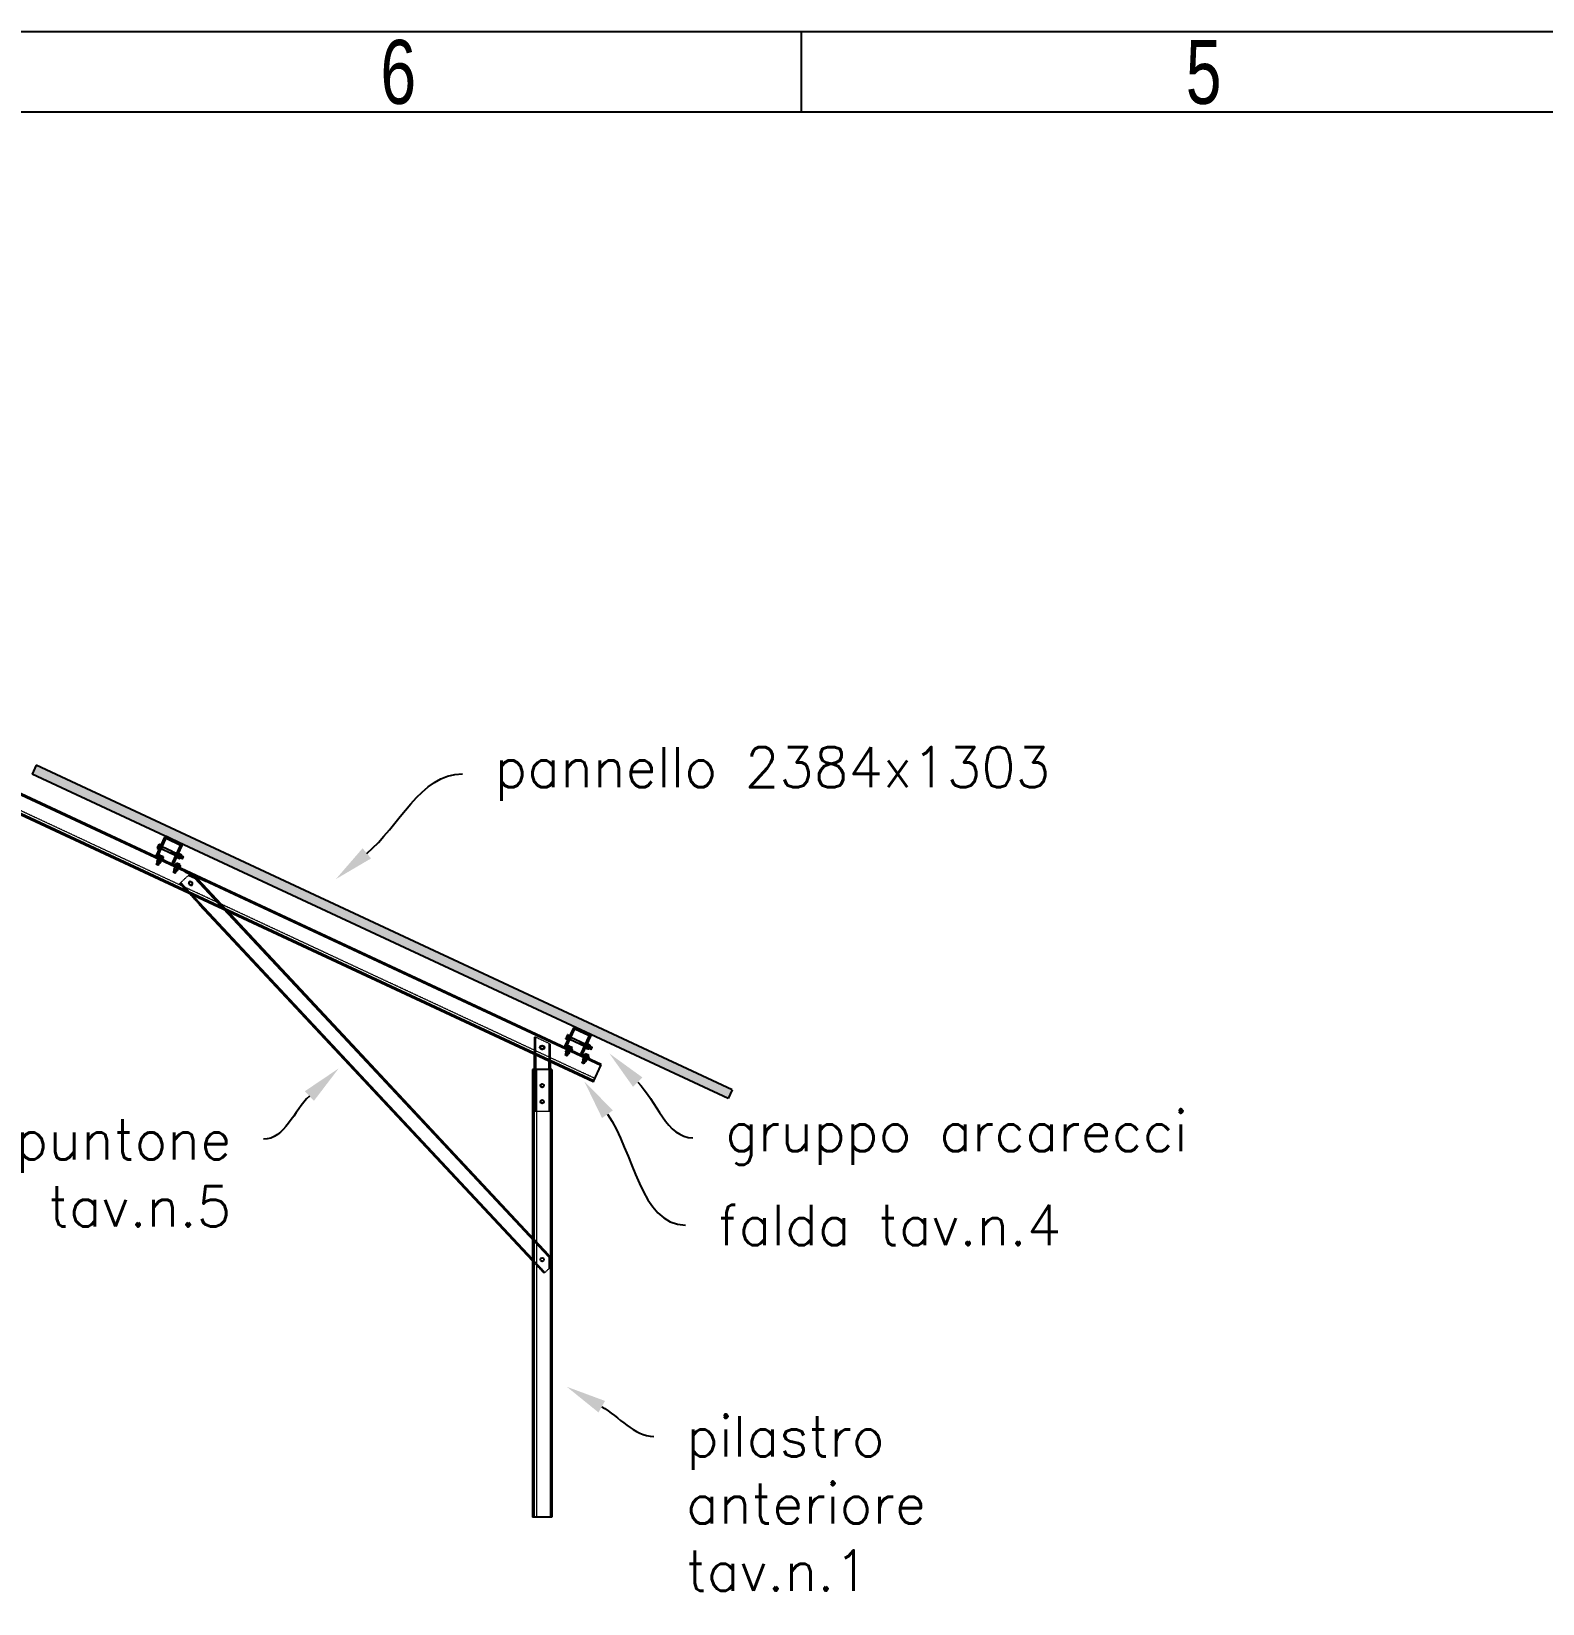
# Model space of a CAD drawing. Header units: millimetres. Extents: x -116399 to 112199, y -90759 to -31335.
# Drawn here: x 97308 to 101999, y -43511 to -38631 of the extents above; entities that cross this region are included whole.
import ezdxf
from ezdxf import colors
from ezdxf.entities.mleader import LeaderData, LeaderLine
from ezdxf.math import Vec2, Vec3

# ---------------------------------------------------------------- set-up
doc = ezdxf.new("R2010")
doc.units = ezdxf.units.MM
doc.linetypes.add('HIDDEN', pattern=[1.905, 1.27, -0.635])
doc.styles.add('Annotative', font='simplex.shx', dxfattribs={"height": 2.5})
doc.styles.add('SLDTEXTSTYLE0', font='TXT', dxfattribs={"width": 0.75})

# ---------------------------------------------------------------- blocks, each defined once
blk = doc.blocks.new('1_50 TERRANOVA oriz A3')
at = {"color": 7, "linetype": 'Continuous'}
for p, q in [((0, 0), (20000, 0)), ((7500, -250), (7500, 0)), ((250, -250), (19750, -250))]:
    blk.add_line(p, q, dxfattribs=at)
at = {"color": 7, "linetype": 'Continuous', "char_height": 198.4, "attachment_point": 2, "style": 'SLDTEXTSTYLE0'}
for s, insert in [('6', (6248, -26.4)), ('5', (8748, -26.4))]:
    blk.add_mtext(s, dxfattribs=dict(at, insert=insert))
blk = doc.blocks.new('pannello sezione')
h = blk.add_hatch(color=4)
h.dxf.hatch_style = 1
h.paths.add_polyline_path([(1192, 0), (-1192, 0), (-1192, -30), (1192, -30)])
at = {"color": 4, "linetype": 'Continuous', "lineweight": 25}
for p, q in [((1192, 0), (-1192, 0)), ((-1192, 0), (-1192, -30)), ((1192, -30), (-1192, -30)), ((1192, 0), (1192, -30))]:
    blk.add_line(p, q, dxfattribs=at)
blk = doc.blocks.new('A$Cebdbe276')
at = {"color": 5, "linetype": 'Continuous', "lineweight": 25}
for p, q in [((-26, -2), (-26, 0)), ((26, 0), (-26, 0)), ((26, 0), (26, -2)), ((-36.8, -30.9), (-36.9, -31)), ((-36.9, -31), (-36.9, -31.2)), ((-36.9, -31), (-36.9, -31)), ((-36.9, -31.2), (-36.4, -31.7)), ((-36.9, -31.2), (-36.9, -34.7)), ((-36.4, -32), (-36.9, -34.7)), ((-36.9, -34.7), (-36.9, -35.9)), ((-36.9, -35.9), (-36.4, -38.6)), ((-36.9, -35.9), (-36.9, -41.2)), ((-36.4, -39), (-36.9, -41.2)), ((-36.9, -41.2), (-36.9, -42.2)), ((-36.9, -42.2), (-36.4, -44.4)), ((-36.9, -42.2), (-36.9, -44)), ((-36.4, -44.5), (-36.8, -44.1)), ((-36.4, -30.5), (-36.6, -30.6)), ((-36.4, -30.5), (-31.6, -30.5)), ((-36.4, -32), (-36.4, -31.7)), ((-31.6, -31.7), (-36.4, -31.7)), ((-36.4, -32), (-31.6, -32)), ((-31.6, -38.6), (-36.4, -38.6)), ((-36.4, -39), (-36.4, -38.6)), ((-36.4, -39), (-31.6, -39)), ((-31.6, -44.4), (-36.4, -44.4)), ((-36.4, -44.5), (-36.4, -44.4)), ((-36.4, -44.5), (-31.6, -44.5)), ((-31.6, -29), (-30, -29)), ((-31.6, -45.1), (-31.6, -29)), ((-31.6, -46), (-31.6, -45.1)), ((-30, -46), (-31.6, -46)), ((-30, -4), (-28, -4)), ((-30, -4), (-30, -66)), ((-28, -4), (-28, -66)), ((-28, -33.5), (-27, -33.5)), ((-27, -41.5), (-28, -41.5)), ((26, -2), (-26, -2)), ((-24.5, -33.5), (9.2, -33.5)), ((9.2, -41.5), (-24.5, -41.5)), ((9.2, -41.5), (9.2, -33.5)), ((9.2, -33.7), (9.4, -33.7)), ((9.4, -41.3), (9.2, -41.3)), ((9.4, -33.5), (10.2, -33.5)), ((9.4, -41.5), (9.4, -33.5)), ((10.2, -41.5), (9.4, -41.5)), ((10.2, -41.5), (10.2, -33.5)), ((10.2, -33.7), (10.4, -33.7)), ((10.4, -41.3), (10.2, -41.3)), ((10.4, -33.5), (11.2, -33.5)), ((10.4, -41.5), (10.4, -33.5)), ((11.2, -41.5), (10.4, -41.5)), ((11.2, -41.5), (11.2, -33.5)), ((11.2, -33.7), (11.4, -33.7)), ((11.4, -41.3), (11.2, -41.3)), ((11.4, -33.5), (12.2, -33.5)), ((11.4, -41.5), (11.4, -33.5)), ((12.2, -41.5), (11.4, -41.5)), ((12.2, -41.5), (12.2, -33.5)), ((12.2, -33.7), (12.4, -33.7)), ((12.4, -41.3), (12.2, -41.3)), ((12.4, -33.5), (13.2, -33.5)), ((12.4, -41.5), (12.4, -33.5)), ((13.2, -41.5), (12.4, -41.5)), ((13.2, -41.5), (13.2, -33.5)), ((13.2, -33.7), (13.4, -33.7)), ((13.4, -41.3), (13.2, -41.3)), ((13.4, -33.5), (14.2, -33.5)), ((13.4, -41.5), (13.4, -33.5)), ((14.2, -41.5), (13.4, -41.5)), ((14.2, -41.5), (14.2, -33.5)), ((14.2, -33.7), (14.4, -33.7)), ((14.4, -41.3), (14.2, -41.3)), ((14.4, -33.5), (15.2, -33.5)), ((14.4, -41.5), (14.4, -33.5)), ((15.2, -41.5), (14.4, -41.5)), ((15.2, -41.5), (15.2, -33.5)), ((15.2, -33.7), (15.4, -33.7)), ((15.4, -41.3), (15.2, -41.3)), ((15.4, -33.5), (16.2, -33.5)), ((15.4, -41.5), (15.4, -33.5)), ((16.2, -41.5), (15.4, -41.5)), ((16.2, -41.5), (16.2, -33.5)), ((16.2, -33.7), (16.4, -33.7)), ((16.4, -41.3), (16.2, -41.3)), ((16.4, -33.5), (17.2, -33.5)), ((16.4, -41.5), (16.4, -33.5)), ((17.2, -41.5), (16.4, -41.5)), ((17.2, -41.5), (17.2, -33.5)), ((17.2, -33.7), (17.4, -33.7)), ((17.4, -41.3), (17.2, -41.3)), ((17.4, -33.5), (18.2, -33.5)), ((17.4, -41.5), (17.4, -33.5)), ((18.2, -41.5), (17.4, -41.5)), ((18.2, -41.5), (18.2, -33.5)), ((18.2, -33.7), (18.4, -33.7)), ((18.4, -41.3), (18.2, -41.3)), ((18.4, -33.5), (19.2, -33.5)), ((18.4, -41.5), (18.4, -33.5)), ((19.2, -41.5), (18.4, -41.5)), ((19.2, -41.5), (19.2, -33.5)), ((19.2, -33.7), (19.4, -33.7)), ((19.4, -41.3), (19.2, -41.3)), ((19.4, -33.5), (20.2, -33.5)), ((19.4, -41.5), (19.4, -33.5)), ((20.2, -41.5), (19.4, -41.5)), ((20.2, -41.5), (20.2, -33.5)), ((20.2, -33.7), (20.4, -33.7)), ((20.4, -41.3), (20.2, -41.3)), ((20.4, -33.5), (21.2, -33.5)), ((20.4, -41.5), (20.4, -33.5)), ((21.2, -41.5), (20.4, -41.5)), ((21.2, -41.5), (21.2, -33.5)), ((21.2, -33.7), (21.4, -33.7)), ((21.4, -41.3), (21.2, -41.3)), ((21.4, -33.5), (22.2, -33.5)), ((21.4, -41.5), (21.4, -33.5)), ((22.2, -41.5), (21.4, -41.5)), ((22.2, -41.5), (22.2, -33.5)), ((22.2, -33.7), (22.4, -33.7)), ((22.4, -41.3), (22.2, -41.3)), ((22.4, -33.5), (23.2, -33.5)), ((22.4, -41.5), (22.4, -33.5)), ((23.2, -41.5), (22.4, -41.5)), ((23.2, -41.5), (23.2, -33.5)), ((23.2, -33.7), (23.4, -33.7)), ((23.4, -41.3), (23.2, -41.3)), ((23.4, -33.5), (24.2, -33.5)), ((23.4, -41.5), (23.4, -33.5)), ((24.2, -41.5), (23.4, -41.5)), ((24.2, -41.5), (24.2, -33.5)), ((24.2, -33.7), (24.4, -33.7)), ((24.4, -41.3), (24.2, -41.3)), ((24.4, -33.5), (24.5, -33.5)), ((24.4, -41.5), (24.4, -33.5)), ((24.5, -41.5), (24.4, -41.5)), ((27, -33.5), (27.2, -33.5)), ((27.2, -41.5), (27, -41.5)), ((27.2, -41.5), (27.2, -33.5)), ((27.2, -33.7), (27.4, -33.7)), ((27.4, -41.3), (27.2, -41.3)), ((27.4, -33.5), (28, -33.5)), ((27.4, -41.5), (27.4, -33.5)), ((28, -41.5), (27.4, -41.5)), ((28, -4), (30, -4)), ((28, -66), (28, -4)), ((30, -66), (30, -4)), ((30, -29), (31.6, -29)), ((31.6, -46), (30, -46)), ((31.6, -45.1), (31.6, -29)), ((31.6, -31), (31.6, -31)), ((32.2, -41.5), (31.6, -41.5)), ((31.6, -44), (31.6, -44)), ((31.6, -46), (31.6, -45.1)), ((32.1, -30.7), (37.6, -30.7)), ((32.1, -31.5), (32.1, -31.3)), ((37.6, -31.3), (32.1, -31.3)), ((32.1, -31.5), (37.6, -31.5)), ((32.1, -38.3), (32.1, -37.9)), ((37.6, -37.9), (32.1, -37.9)), ((32.1, -38.3), (37.6, -38.3)), ((32.1, -43.5), (32.1, -43.7)), ((32.1, -44.3), (32.1, -44.1)), ((37.6, -44.1), (32.1, -44.1)), ((32.1, -44.3), (37.6, -44.3)), ((37.6, -31.5), (37.6, -31.3)), ((37.6, -38.3), (37.6, -37.9)), ((38, -41.4), (37.6, -43.5)), ((37.6, -43.5), (37.6, -43.7)), ((37.6, -44.3), (37.6, -44.1)), ((38.1, -31), (38.1, -31)), ((38.1, -31), (40.1, -31)), ((38.1, -44), (38.1, -31)), ((38.1, -44), (38.1, -44)), ((40.1, -44), (38.1, -44)), ((40.1, -44), (40.1, -31)), ((40.6, -43.5), (40.6, -31.5)), ((40.6, -33.5), (41.2, -33.5)), ((41.2, -41.5), (40.6, -41.5)), ((41.2, -41.5), (41.2, -33.5)), ((41.2, -33.7), (41.4, -33.7)), ((41.4, -41.3), (41.2, -41.3)), ((41.4, -33.5), (42.2, -33.5)), ((41.4, -41.5), (41.4, -33.5)), ((42.2, -41.5), (41.4, -41.5)), ((42.2, -41.5), (42.2, -33.5)), ((42.2, -33.7), (42.4, -33.7)), ((42.4, -41.3), (42.2, -41.3)), ((42.4, -33.5), (43.2, -33.5)), ((42.4, -41.5), (42.4, -33.5)), ((43.2, -41.5), (42.4, -41.5)), ((43.2, -41.5), (43.2, -33.5)), ((43.2, -33.7), (43.4, -33.7)), ((43.4, -41.3), (43.2, -41.3)), ((43.4, -33.5), (44.2, -33.5)), ((43.4, -41.5), (43.4, -33.5)), ((44.2, -41.5), (43.4, -41.5)), ((44.2, -41.5), (44.2, -33.5)), ((44.2, -33.7), (44.4, -33.7)), ((44.4, -41.3), (44.2, -41.3)), ((44.4, -33.5), (45.2, -33.5)), ((44.4, -41.5), (44.4, -33.5)), ((45.2, -41.5), (44.4, -41.5)), ((45.2, -41.5), (45.2, -33.5)), ((45.2, -33.7), (45.4, -33.7)), ((45.4, -41.3), (45.2, -41.3)), ((45.4, -33.5), (46.2, -33.5)), ((45.4, -41.5), (45.4, -33.5)), ((46.2, -41.5), (45.4, -41.5)), ((46.2, -41.5), (46.2, -33.5)), ((46.2, -33.7), (46.4, -33.7)), ((46.4, -41.3), (46.2, -41.3)), ((46.4, -33.5), (47.2, -33.5)), ((46.4, -41.5), (46.4, -33.5)), ((47.2, -41.5), (46.4, -41.5)), ((47.2, -41.5), (47.2, -33.5)), ((47.2, -33.7), (47.4, -33.7)), ((47.4, -41.3), (47.2, -41.3)), ((47.4, -33.5), (48.2, -33.5)), ((47.4, -41.5), (47.4, -33.5)), ((48.2, -41.5), (47.4, -41.5)), ((48.2, -41.5), (48.2, -33.5)), ((48.2, -33.7), (48.4, -33.7)), ((48.4, -41.3), (48.2, -41.3)), ((48.4, -41.3), (48.4, -33.7)), ((-28, -66), (-30, -66)), ((-26, -68), (-26, -70)), ((-26, -68), (-17.5, -68)), ((-26, -70), (-17.5, -70)), ((-23, -68), (-23, -66.4)), ((-6, -66.4), (-23, -66.4)), ((-21, -61.6), (-21, -61.1)), ((-18.3, -61.1), (-21, -61.1)), ((-21, -61.6), (-20.8, -61.6)), ((-21, -61.6), (-21, -66.4)), ((-18.3, -61.1), (-20.8, -61.6)), ((-20.8, -66.4), (-20.8, -61.6)), ((-17.2, -61.1), (-18.3, -61.1)), ((-2.5, -68), (-17.5, -68)), ((-17.5, -70), (-2.5, -70)), ((-11.8, -61.1), (-17.2, -61.1)), ((-14.7, -61.6), (-17.2, -61.1)), ((-14.7, -61.6), (-14.3, -61.6)), ((-14.7, -61.6), (-14.7, -66.4)), ((-11.8, -61.1), (-14.3, -61.6)), ((-14.3, -66.4), (-14.3, -61.6)), ((-10.7, -61.1), (-11.8, -61.1)), ((-8.2, -61.6), (-10.7, -61.1)), ((-8, -61.1), (-10.7, -61.1)), ((-8.2, -61.6), (-8.2, -66.4)), ((-8.2, -61.6), (-8, -61.6)), ((-8, -61.1), (-8, -61.6)), ((-8, -66.4), (-8, -61.6)), ((-6, -66.4), (-6, -68)), ((-2.5, -70), (-2.5, -68)), ((30, -66), (28, -66)), ((32, -68), (32, -70)), ((32, -68), (40.5, -68)), ((32, -70), (40.5, -70)), ((35, -68), (35, -66.4)), ((52, -66.4), (35, -66.4)), ((37, -61.6), (37, -61.1)), ((39.7, -61.1), (37, -61.1)), ((37, -61.6), (37.2, -61.6)), ((37, -61.6), (37, -66.4)), ((39.7, -61.1), (37.2, -61.6)), ((37.2, -66.4), (37.2, -61.6)), ((40.8, -61.1), (39.7, -61.1)), ((40.5, -68), (40.5, -70)), ((55.5, -68), (40.5, -68)), ((40.5, -70), (55.5, -70)), ((46.2, -61.1), (40.8, -61.1)), ((43.3, -61.6), (40.8, -61.1)), ((43.3, -61.6), (43.7, -61.6)), ((43.3, -61.6), (43.3, -66.4)), ((46.2, -61.1), (43.7, -61.6)), ((43.7, -66.4), (43.7, -61.6)), ((47.3, -61.1), (46.2, -61.1)), ((49.8, -61.6), (47.3, -61.1)), ((50, -61.1), (47.3, -61.1)), ((49.8, -61.6), (49.8, -66.4)), ((49.8, -61.6), (50, -61.6)), ((50, -61.1), (50, -61.6)), ((50, -66.4), (50, -61.6)), ((52, -66.4), (52, -68)), ((55.5, -70), (55.5, -68))]:
    blk.add_line(p, q, dxfattribs=at)
at = {"color": 5, "linetype": 'HIDDEN', "lineweight": 18}
for p, q in [((-26, 0), (-26, -2)), ((-26, -2), (-26, 0)), ((-26, 0), (-26, -2)), ((-26, -2), (-26, 0)), ((-26, 0), (-26, -2)), ((-26, -2), (-26, 0)), ((-26, 0), (-26, -2)), ((-26, -2), (-26, 0)), ((-26, 0), (-26, -2)), ((-26, -2), (-26, 0)), ((-26, 0), (-26, -2)), ((-26, -2), (-26, 0)), ((-26, 0), (-26, -2)), ((-26, -2), (-26, 0)), ((-26, 0), (-26, -2)), ((-26, -2), (-26, 0)), ((-26, 0), (-26, -2)), ((7.7, -2), (7.7, 0)), ((17.7, 0), (17.7, -2)), ((26, -2), (26, 0)), ((26, 0), (26, -2)), ((26, -2), (26, 0)), ((26, 0), (26, -2)), ((26, -2), (26, 0)), ((26, 0), (26, -2)), ((26, -2), (26, 0)), ((26, 0), (26, -2)), ((26, -2), (26, 0)), ((26, 0), (26, -2)), ((26, -2), (26, 0)), ((26, 0), (26, -2)), ((26, -2), (26, 0)), ((26, 0), (26, -2)), ((26, -2), (26, 0)), ((26, 0), (26, -2)), ((26, -2), (26, 0)), ((-36.9, -32.8), (-36.4, -30.6)), ((-36.4, -36), (-36.9, -33.8)), ((-36.9, -39.1), (-36.4, -36.4)), ((-36.4, -43), (-36.9, -40.3)), ((-36.4, -30.5), (-36.4, -30.6)), ((-31.6, -30.6), (-36.4, -30.6)), ((-36.4, -36), (-36.4, -36.4)), ((-36.4, -36), (-31.6, -36)), ((-31.6, -36.4), (-36.4, -36.4)), ((-36.4, -43), (-31.6, -43)), ((-36.4, -43), (-36.4, -43.3)), ((-31.6, -43.3), (-36.4, -43.3)), ((-31.6, -33.3), (-30, -33.3)), ((-31.6, -33.5), (-28, -33.5)), ((-28, -41.5), (-31.6, -41.5)), ((-30, -41.7), (-31.6, -41.7)), ((-28, -4), (-30, -4)), ((-30, -4), (-28, -4)), ((-28, -4), (-30, -4)), ((-30, -4), (-28, -4)), ((-28, -4), (-30, -4)), ((-30, -4), (-28, -4)), ((-28, -4), (-30, -4)), ((-30, -4), (-28, -4)), ((-28, -4), (-30, -4)), ((-30, -4), (-28, -4)), ((-28, -4), (-30, -4)), ((-30, -4), (-28, -4)), ((-28, -4), (-30, -4)), ((-30, -4), (-28, -4)), ((-28, -4), (-30, -4)), ((-30, -4), (-28, -4)), ((-28, -4), (-30, -4)), ((-30, -32.5), (-28, -32.5)), ((-28, -42.5), (-30, -42.5)), ((24.5, -33.5), (25.2, -33.5)), ((24.5, -36.5), (27, -36.5)), ((27, -36.5), (24.5, -36.5)), ((24.5, -36.5), (27, -36.5)), ((27, -36.5), (24.5, -36.5)), ((24.5, -36.5), (27, -36.5)), ((27, -36.5), (24.5, -36.5)), ((24.5, -36.5), (27, -36.5)), ((27, -36.5), (24.5, -36.5)), ((27, -38.5), (24.5, -38.5)), ((27, -38.5), (24.5, -38.5)), ((27, -38.5), (24.5, -38.5)), ((27, -38.5), (24.5, -38.5)), ((27, -38.5), (24.5, -38.5)), ((27, -38.5), (24.5, -38.5)), ((27, -38.5), (24.5, -38.5)), ((27, -38.5), (24.5, -38.5)), ((25.2, -41.5), (24.5, -41.5)), ((25.2, -41.5), (25.2, -33.5)), ((25.2, -33.7), (25.4, -33.7)), ((25.4, -41.3), (25.2, -41.3)), ((25.4, -41.5), (25.4, -33.5)), ((25.4, -33.5), (26.2, -33.5)), ((26.2, -41.5), (25.4, -41.5)), ((26.2, -41.5), (26.2, -33.5)), ((26.2, -33.7), (26.4, -33.7)), ((26.4, -41.3), (26.2, -41.3)), ((26.4, -41.5), (26.4, -33.5)), ((26.4, -33.5), (27, -33.5)), ((27, -41.5), (26.4, -41.5)), ((30, -4), (28, -4)), ((28, -4), (30, -4)), ((30, -4), (28, -4)), ((28, -4), (30, -4)), ((30, -4), (28, -4)), ((28, -4), (30, -4)), ((30, -4), (28, -4)), ((28, -4), (30, -4)), ((30, -4), (28, -4)), ((28, -4), (30, -4)), ((30, -4), (28, -4)), ((28, -4), (30, -4)), ((30, -4), (28, -4)), ((28, -4), (30, -4)), ((30, -4), (28, -4)), ((28, -4), (30, -4)), ((30, -4), (28, -4)), ((28, -32.5), (30, -32.5)), ((28, -33.5), (28.2, -33.5)), ((28.2, -41.5), (28, -41.5)), ((30, -42.5), (28, -42.5)), ((28.2, -41.5), (28.2, -33.5)), ((28.2, -33.7), (28.4, -33.7)), ((28.4, -41.3), (28.2, -41.3)), ((28.4, -41.5), (28.4, -33.5)), ((28.4, -33.5), (29.2, -33.5)), ((29.2, -41.5), (28.4, -41.5)), ((29.2, -41.5), (29.2, -33.5)), ((29.2, -33.7), (29.4, -33.7)), ((29.4, -41.3), (29.2, -41.3)), ((29.4, -41.5), (29.4, -33.5)), ((29.4, -33.5), (30.2, -33.5)), ((30.2, -41.5), (29.4, -41.5)), ((30, -33.3), (31.6, -33.3)), ((31.6, -41.7), (30, -41.7)), ((30.2, -41.5), (30.2, -33.5)), ((30.2, -33.7), (30.4, -33.7)), ((30.4, -41.3), (30.2, -41.3)), ((30.4, -41.5), (30.4, -33.5)), ((30.4, -33.5), (31.2, -33.5)), ((31.2, -41.5), (30.4, -41.5)), ((31.2, -41.5), (31.2, -33.5)), ((31.2, -33.7), (31.4, -33.7)), ((31.4, -41.3), (31.2, -41.3)), ((31.4, -41.5), (31.4, -33.5)), ((31.4, -33.5), (32.2, -33.5)), ((31.6, -41.5), (31.4, -41.5)), ((31.6, -44), (31.6, -31)), ((31.6, -33.5), (40.5, -33.5)), ((40.5, -41.5), (31.6, -41.5)), ((32.1, -30.7), (32.1, -30.9)), ((37.6, -30.9), (32.1, -30.9)), ((32.1, -36.7), (32.1, -37.1)), ((32.1, -36.7), (37.6, -36.7)), ((37.6, -37.1), (32.1, -37.1)), ((32.1, -43.5), (37.6, -43.5)), ((37.6, -43.7), (32.1, -43.7)), ((32.2, -41.5), (32.2, -33.5)), ((32.2, -33.7), (32.4, -33.7)), ((32.4, -41.3), (32.2, -41.3)), ((32.4, -41.5), (32.4, -33.5)), ((32.4, -33.5), (33.2, -33.5)), ((33.2, -41.5), (32.4, -41.5)), ((33.2, -41.5), (33.2, -33.5)), ((33.2, -33.7), (33.4, -33.7)), ((33.4, -41.3), (33.2, -41.3)), ((33.4, -41.5), (33.4, -33.5)), ((33.4, -33.5), (34.2, -33.5)), ((34.2, -41.5), (33.4, -41.5)), ((34.2, -41.5), (34.2, -33.5)), ((34.2, -33.7), (34.4, -33.7)), ((34.4, -41.3), (34.2, -41.3)), ((34.4, -41.5), (34.4, -33.5)), ((34.4, -33.5), (35.2, -33.5)), ((35.2, -41.5), (34.4, -41.5)), ((35.2, -41.5), (35.2, -33.5)), ((35.2, -33.7), (35.4, -33.7)), ((35.4, -41.3), (35.2, -41.3)), ((35.4, -41.5), (35.4, -33.5)), ((35.4, -33.5), (36.2, -33.5)), ((36.2, -41.5), (35.4, -41.5)), ((36.2, -41.5), (36.2, -33.5)), ((36.2, -33.7), (36.4, -33.7)), ((36.4, -41.3), (36.2, -41.3)), ((36.4, -41.5), (36.4, -33.5)), ((36.4, -33.5), (37.2, -33.5)), ((37.2, -41.5), (36.4, -41.5)), ((37.2, -41.5), (37.2, -33.5)), ((37.2, -33.7), (37.4, -33.7)), ((37.4, -41.3), (37.2, -41.3)), ((37.4, -41.5), (37.4, -33.5)), ((37.4, -33.5), (38.2, -33.5)), ((38.2, -41.5), (37.4, -41.5)), ((37.6, -30.7), (37.6, -30.9)), ((37.6, -36.7), (37.6, -37.1)), ((38.2, -41.5), (38.2, -33.5)), ((38.2, -33.7), (38.4, -33.7)), ((38.4, -41.3), (38.2, -41.3)), ((38.4, -41.5), (38.4, -33.5)), ((38.4, -33.5), (39.2, -33.5)), ((39.2, -41.5), (38.4, -41.5)), ((39.2, -41.5), (39.2, -33.5)), ((39.2, -33.7), (39.4, -33.7)), ((39.4, -41.3), (39.2, -41.3)), ((39.4, -41.5), (39.4, -33.5)), ((39.4, -33.5), (40.2, -33.5)), ((40.2, -41.5), (39.4, -41.5)), ((40.1, -31), (40.1, -44)), ((40.1, -44), (40.1, -44)), ((40.2, -41.5), (40.2, -33.5)), ((40.2, -33.7), (40.4, -33.7)), ((40.4, -41.3), (40.2, -41.3)), ((40.4, -41.5), (40.4, -33.5)), ((40.4, -33.5), (40.6, -33.5)), ((40.6, -41.5), (40.4, -41.5)), ((40.5, -33.5), (40.6, -33.4)), ((40.5, -41.5), (40.5, -33.5)), ((40.6, -41.6), (40.5, -41.5)), ((-28, -66), (-30, -66)), ((-28, -66), (-30, -66)), ((-28, -66), (-30, -66)), ((-28, -66), (-30, -66)), ((-28, -66), (-30, -66)), ((-28, -66), (-30, -66)), ((-28, -66), (-30, -66)), ((-28, -66), (-30, -66)), ((-28, -66), (-30, -66)), ((-28, -66), (-30, -66)), ((-28, -66), (-30, -66)), ((-28, -66), (-30, -66)), ((-28, -66), (-30, -66)), ((-28, -66), (-30, -66)), ((-28, -66), (-30, -66)), ((-28, -66), (-30, -66)), ((-28, -66), (-30, -66)), ((-26, -68), (-26, -70)), ((-26, -68), (-26, -70)), ((-26, -68), (-26, -70)), ((-26, -68), (-26, -70)), ((-26, -68), (-26, -70)), ((-26, -68), (-26, -70)), ((-26, -68), (-26, -70)), ((-26, -68), (-26, -70)), ((-26, -68), (-26, -70)), ((-26, -68), (-26, -70)), ((-26, -68), (-26, -70)), ((-26, -68), (-26, -70)), ((-26, -68), (-26, -70)), ((-26, -68), (-26, -70)), ((-26, -68), (-26, -70)), ((-26, -68), (-26, -70)), ((-26, -68), (-26, -70)), ((-23, -73.6), (-23, -72)), ((-6, -73.6), (-23, -73.6)), ((-21, -74.1), (-21, -73.6)), ((-8, -73.6), (-21, -73.6)), ((-21, -73.6), (-21, -73.6)), ((-20.8, -74.1), (-21, -74.1)), ((-21, -74.1), (-20.8, -74.1)), ((-21, -74.1), (-21, -79.6)), ((-21, -79.6), (-21, -80.1)), ((-20.8, -79.6), (-21, -79.6)), ((-21, -79.6), (-20.8, -79.6)), ((-21, -80.1), (-8, -80.1)), ((-21, -80.1), (-21, -80.1)), ((-21, -82.1), (-21, -80.1)), ((-8, -82.1), (-21, -82.1)), ((-20.8, -79.6), (-20.8, -74.1)), ((-20.5, -82.6), (-8.5, -82.6)), ((-18.7, -68), (-18.7, -66.4)), ((-18.7, -73.6), (-18.7, -72)), ((-18.6, -82.6), (-18.5, -82.5)), ((-18.5, -78.2), (-18.5, -66.4)), ((-18.5, -82.5), (-18.5, -73.6)), ((-18.5, -78.2), (-10.5, -78.2)), ((-18.5, -78.4), (-10.5, -78.4)), ((-18.5, -79.2), (-18.5, -78.4)), ((-18.5, -79.2), (-10.5, -79.2)), ((-18.5, -79.4), (-10.5, -79.4)), ((-18.5, -80.2), (-18.5, -79.4)), ((-18.5, -80.2), (-10.5, -80.2)), ((-18.5, -80.4), (-10.5, -80.4)), ((-18.5, -81.2), (-18.5, -80.4)), ((-18.5, -81.2), (-10.5, -81.2)), ((-18.5, -81.4), (-10.5, -81.4)), ((-18.5, -82.2), (-18.5, -81.4)), ((-18.5, -82.2), (-10.5, -82.2)), ((-18.5, -82.4), (-10.5, -82.4)), ((-18.5, -83.2), (-18.5, -82.4)), ((-18.5, -82.5), (-10.5, -82.5)), ((-18.5, -83.2), (-10.5, -83.2)), ((-18.5, -83.4), (-10.5, -83.4)), ((-18.5, -84.2), (-18.5, -83.4)), ((-18.5, -84.2), (-10.5, -84.2)), ((-18.5, -84.4), (-10.5, -84.4)), ((-18.5, -85.2), (-18.5, -84.4)), ((-18.5, -85.2), (-10.5, -85.2)), ((-18.5, -85.4), (-10.5, -85.4)), ((-18.5, -86.2), (-18.5, -85.4)), ((-18.5, -86.2), (-10.5, -86.2)), ((-18.5, -86.4), (-10.5, -86.4)), ((-18.5, -87.2), (-18.5, -86.4)), ((-18.5, -87.2), (-10.5, -87.2)), ((-18.5, -87.4), (-10.5, -87.4)), ((-18.5, -88.2), (-18.5, -87.4)), ((-18.5, -88.2), (-10.5, -88.2)), ((-18.5, -88.4), (-10.5, -88.4)), ((-18.5, -89.2), (-18.5, -88.4)), ((-18.5, -89.2), (-10.5, -89.2)), ((-18.5, -89.4), (-10.5, -89.4)), ((-18.5, -90.2), (-18.5, -89.4)), ((-18.5, -90.2), (-10.5, -90.2)), ((-18.5, -90.4), (-10.5, -90.4)), ((-18.5, -91.2), (-18.5, -90.4)), ((-18.5, -91.2), (-10.5, -91.2)), ((-18.3, -78.4), (-18.3, -78.2)), ((-18.3, -79.4), (-18.3, -79.2)), ((-18.3, -80.4), (-18.3, -80.2)), ((-18.3, -81.4), (-18.3, -81.2)), ((-18.3, -82.4), (-18.3, -82.2)), ((-18.3, -83.4), (-18.3, -83.2)), ((-18.3, -84.4), (-18.3, -84.2)), ((-18.3, -85.4), (-18.3, -85.2)), ((-18.3, -86.4), (-18.3, -86.2)), ((-18.3, -87.4), (-18.3, -87.2)), ((-18.3, -88.4), (-18.3, -88.2)), ((-18.3, -89.4), (-18.3, -89.2)), ((-18.3, -90.4), (-18.3, -90.2)), ((-18.3, -91.4), (-18.3, -91.2)), ((-18.3, -91.4), (-10.7, -91.4)), ((-14.7, -74.1), (-14.3, -74.1)), ((-14.7, -74.1), (-14.7, -79.6)), ((-14.7, -79.6), (-14.3, -79.6)), ((-14.3, -79.6), (-14.3, -74.1)), ((-10.7, -78.2), (-10.7, -78.4)), ((-10.7, -79.2), (-10.7, -79.4)), ((-10.7, -80.2), (-10.7, -80.4)), ((-10.7, -81.2), (-10.7, -81.4)), ((-10.7, -82.2), (-10.7, -82.4)), ((-10.7, -83.2), (-10.7, -83.4)), ((-10.7, -84.2), (-10.7, -84.4)), ((-10.7, -85.2), (-10.7, -85.4)), ((-10.7, -86.2), (-10.7, -86.4)), ((-10.7, -87.2), (-10.7, -87.4)), ((-10.7, -88.2), (-10.7, -88.4)), ((-10.7, -89.2), (-10.7, -89.4)), ((-10.7, -90.2), (-10.7, -90.4)), ((-10.7, -91.2), (-10.7, -91.4)), ((-10.5, -66.4), (-10.5, -78.2)), ((-10.5, -73.6), (-10.5, -82.5)), ((-10.5, -78.4), (-10.5, -79.2)), ((-10.5, -79.4), (-10.5, -80.2)), ((-10.5, -80.4), (-10.5, -81.2)), ((-10.5, -81.4), (-10.5, -82.2)), ((-10.5, -82.4), (-10.5, -83.2)), ((-10.5, -82.5), (-10.4, -82.6)), ((-10.5, -83.4), (-10.5, -84.2)), ((-10.5, -84.4), (-10.5, -85.2)), ((-10.5, -85.4), (-10.5, -86.2)), ((-10.5, -86.4), (-10.5, -87.2)), ((-10.5, -87.4), (-10.5, -88.2)), ((-10.5, -88.4), (-10.5, -89.2)), ((-10.5, -89.4), (-10.5, -90.2)), ((-10.5, -90.4), (-10.5, -91.2)), ((-10.3, -66.4), (-10.3, -68)), ((-10.3, -72), (-10.3, -73.6)), ((-8.2, -74.1), (-8, -74.1)), ((-8, -74.1), (-8.2, -74.1)), ((-8.2, -74.1), (-8.2, -79.6)), ((-8, -79.6), (-8.2, -79.6)), ((-8.2, -79.6), (-8, -79.6)), ((-8, -74.1), (-8, -73.6)), ((-8, -73.6), (-8, -73.6)), ((-8, -79.6), (-8, -74.1)), ((-8, -79.6), (-8, -80.1)), ((-8, -80.1), (-8, -80.1)), ((-8, -80.1), (-8, -82.1)), ((-6, -72), (-6, -73.6)), ((30, -66), (28, -66)), ((30, -66), (28, -66)), ((30, -66), (28, -66)), ((30, -66), (28, -66)), ((30, -66), (28, -66)), ((30, -66), (28, -66)), ((30, -66), (28, -66)), ((30, -66), (28, -66)), ((30, -66), (28, -66)), ((30, -66), (28, -66)), ((30, -66), (28, -66)), ((30, -66), (28, -66)), ((30, -66), (28, -66)), ((30, -66), (28, -66)), ((30, -66), (28, -66)), ((30, -66), (28, -66)), ((30, -66), (28, -66)), ((32, -68), (32, -70)), ((32, -68), (32, -70)), ((32, -68), (32, -70)), ((32, -68), (32, -70)), ((32, -68), (32, -70)), ((32, -68), (32, -70)), ((32, -68), (32, -70)), ((32, -68), (32, -70)), ((32, -68), (32, -70)), ((32, -68), (32, -70)), ((32, -68), (32, -70)), ((32, -68), (32, -70)), ((32, -68), (32, -70)), ((32, -68), (32, -70)), ((32, -68), (32, -70)), ((32, -68), (32, -70)), ((32, -68), (32, -70)), ((34.5, -72), (34.5, -70)), ((35, -73.6), (35, -72)), ((52, -73.6), (35, -73.6)), ((37, -74.1), (37, -73.6)), ((50, -73.6), (37, -73.6)), ((37, -73.6), (37, -73.6)), ((37.2, -74.1), (37, -74.1)), ((37, -74.1), (37.2, -74.1)), ((37, -74.1), (37, -79.6)), ((37, -79.6), (37, -80.1)), ((37.2, -79.6), (37, -79.6)), ((37, -79.6), (37.2, -79.6)), ((37, -80.1), (50, -80.1)), ((37, -80.1), (37, -80.1)), ((37, -82.1), (37, -80.1)), ((50, -82.1), (37, -82.1)), ((37.2, -79.6), (37.2, -74.1)), ((37.5, -82.6), (49.5, -82.6)), ((38.5, -70), (38.5, -68)), ((39, -70), (39, -68)), ((39.3, -68), (39.3, -66.4)), ((39.3, -73.6), (39.3, -72)), ((39.4, -82.6), (39.5, -82.5)), ((39.5, -78.2), (39.5, -66.4)), ((39.5, -72), (39.5, -70)), ((39.5, -70), (39.5, -72)), ((39.5, -82.5), (39.5, -73.6)), ((39.5, -78.2), (47.5, -78.2)), ((39.5, -78.4), (47.5, -78.4)), ((39.5, -79.2), (39.5, -78.4)), ((39.5, -79.2), (47.5, -79.2)), ((39.5, -79.4), (47.5, -79.4)), ((39.5, -80.2), (39.5, -79.4)), ((39.5, -80.2), (47.5, -80.2)), ((39.5, -80.4), (47.5, -80.4)), ((39.5, -81.2), (39.5, -80.4)), ((39.5, -81.2), (47.5, -81.2)), ((39.5, -81.4), (47.5, -81.4)), ((39.5, -82.2), (39.5, -81.4)), ((39.5, -82.2), (47.5, -82.2)), ((39.5, -82.4), (47.5, -82.4)), ((39.5, -83.2), (39.5, -82.4)), ((39.5, -82.5), (47.5, -82.5)), ((39.5, -83.2), (47.5, -83.2)), ((39.5, -83.4), (47.5, -83.4)), ((39.5, -84.2), (39.5, -83.4)), ((39.5, -84.2), (47.5, -84.2)), ((39.5, -84.4), (47.5, -84.4)), ((39.5, -85.2), (39.5, -84.4)), ((39.5, -85.2), (47.5, -85.2)), ((39.5, -85.4), (47.5, -85.4)), ((39.5, -86.2), (39.5, -85.4)), ((39.5, -86.2), (47.5, -86.2)), ((39.5, -86.4), (47.5, -86.4)), ((39.5, -87.2), (39.5, -86.4)), ((39.5, -87.2), (47.5, -87.2)), ((39.5, -87.4), (47.5, -87.4)), ((39.5, -88.2), (39.5, -87.4)), ((39.5, -88.2), (47.5, -88.2)), ((39.5, -88.4), (47.5, -88.4)), ((39.5, -89.2), (39.5, -88.4)), ((39.5, -89.2), (47.5, -89.2)), ((39.5, -89.4), (47.5, -89.4)), ((39.5, -90.2), (39.5, -89.4)), ((39.5, -90.2), (47.5, -90.2)), ((39.5, -90.4), (47.5, -90.4)), ((39.5, -91.2), (39.5, -90.4)), ((39.5, -91.2), (47.5, -91.2)), ((39.7, -78.4), (39.7, -78.2)), ((39.7, -79.4), (39.7, -79.2)), ((39.7, -80.4), (39.7, -80.2)), ((39.7, -81.4), (39.7, -81.2)), ((39.7, -82.4), (39.7, -82.2)), ((39.7, -83.4), (39.7, -83.2)), ((39.7, -84.4), (39.7, -84.2)), ((39.7, -85.4), (39.7, -85.2)), ((39.7, -86.4), (39.7, -86.2)), ((39.7, -87.4), (39.7, -87.2)), ((39.7, -88.4), (39.7, -88.2)), ((39.7, -89.4), (39.7, -89.2)), ((39.7, -90.4), (39.7, -90.2)), ((39.7, -91.4), (39.7, -91.2)), ((39.7, -91.4), (47.3, -91.4)), ((40.5, -70), (40.5, -68)), ((40.5, -68), (40.5, -70)), ((40.5, -70), (40.5, -68)), ((40.5, -68), (40.5, -70)), ((40.5, -70), (40.5, -68)), ((40.5, -68), (40.5, -70)), ((40.5, -70), (40.5, -68)), ((40.5, -68), (40.5, -70)), ((40.5, -70), (40.5, -68)), ((40.5, -68), (40.5, -70)), ((40.5, -70), (40.5, -68)), ((40.5, -68), (40.5, -70)), ((40.5, -70), (40.5, -68)), ((40.5, -68), (40.5, -70)), ((40.5, -70), (40.5, -68)), ((40.5, -68), (40.5, -70)), ((40.5, -70), (40.5, -68)), ((43.3, -74.1), (43.7, -74.1)), ((43.3, -74.1), (43.3, -79.6)), ((43.3, -79.6), (43.7, -79.6)), ((43.7, -79.6), (43.7, -74.1)), ((47.3, -78.2), (47.3, -78.4)), ((47.3, -79.2), (47.3, -79.4)), ((47.3, -80.2), (47.3, -80.4)), ((47.3, -81.2), (47.3, -81.4)), ((47.3, -82.2), (47.3, -82.4)), ((47.3, -83.2), (47.3, -83.4)), ((47.3, -84.2), (47.3, -84.4)), ((47.3, -85.2), (47.3, -85.4)), ((47.3, -86.2), (47.3, -86.4)), ((47.3, -87.2), (47.3, -87.4)), ((47.3, -88.2), (47.3, -88.4)), ((47.3, -89.2), (47.3, -89.4)), ((47.3, -90.2), (47.3, -90.4)), ((47.3, -91.2), (47.3, -91.4)), ((47.5, -66.4), (47.5, -78.2)), ((47.5, -70), (47.5, -72)), ((47.5, -70), (47.5, -72)), ((47.5, -73.6), (47.5, -82.5)), ((47.5, -78.4), (47.5, -79.2)), ((47.5, -79.4), (47.5, -80.2)), ((47.5, -80.4), (47.5, -81.2)), ((47.5, -81.4), (47.5, -82.2)), ((47.5, -82.4), (47.5, -83.2)), ((47.5, -82.5), (47.6, -82.6)), ((47.5, -83.4), (47.5, -84.2)), ((47.5, -84.4), (47.5, -85.2)), ((47.5, -85.4), (47.5, -86.2)), ((47.5, -86.4), (47.5, -87.2)), ((47.5, -87.4), (47.5, -88.2)), ((47.5, -88.4), (47.5, -89.2)), ((47.5, -89.4), (47.5, -90.2)), ((47.5, -90.4), (47.5, -91.2)), ((47.7, -66.4), (47.7, -68)), ((47.7, -72), (47.7, -73.6)), ((48, -68), (48, -70)), ((48.4, -68), (48.4, -70)), ((49.8, -74.1), (50, -74.1)), ((50, -74.1), (49.8, -74.1)), ((49.8, -74.1), (49.8, -79.6)), ((50, -79.6), (49.8, -79.6)), ((49.8, -79.6), (50, -79.6)), ((50, -74.1), (50, -73.6)), ((50, -73.6), (50, -73.6)), ((50, -79.6), (50, -74.1)), ((50, -79.6), (50, -80.1)), ((50, -80.1), (50, -80.1)), ((50, -80.1), (50, -82.1)), ((52, -72), (52, -73.6)), ((52.5, -70), (52.5, -72))]:
    blk.add_line(p, q, dxfattribs=at)
at = {"color": 1, "linetype": 'Continuous', "lineweight": 25}
for p, q in [((-27, -7), (-24.5, -7)), ((-27, -66.5), (-27, -7)), ((-24.5, -66.5), (-24.5, -7)), ((-22.5, -5), (-22.5, -2.5)), ((-22.5, -2.5), (22.5, -2.5)), ((-22.5, -5), (22.5, -5)), ((22.5, -2.5), (22.5, -5)), ((24.5, -7), (27, -7)), ((24.5, -7), (24.5, -66.5)), ((27, -7), (27, -66.5)), ((-27, -66.5), (-24.5, -66.5)), ((24.5, -66.5), (27, -66.5))]:
    blk.add_line(p, q, dxfattribs=at)
at = {"color": 1, "linetype": 'HIDDEN', "lineweight": 18}
for p, q in [((-24.5, -7), (-27, -7)), ((-27, -31), (-24.5, -31)), ((-27, -33.5), (-24.5, -33.5)), ((-27, -36.5), (-24.5, -36.5)), ((-24.5, -36.5), (-27, -36.5)), ((-24.5, -36.5), (-27, -36.5)), ((-27, -36.5), (-24.5, -36.5)), ((-24.5, -36.5), (-27, -36.5)), ((-27, -36.5), (-24.5, -36.5)), ((-24.5, -36.5), (-27, -36.5)), ((-27, -36.5), (-24.5, -36.5)), ((-24.5, -38.5), (-27, -38.5)), ((-24.5, -38.5), (-27, -38.5)), ((-24.5, -38.5), (-27, -38.5)), ((-24.5, -38.5), (-27, -38.5)), ((-24.5, -38.5), (-27, -38.5)), ((-24.5, -38.5), (-27, -38.5)), ((-24.5, -38.5), (-27, -38.5)), ((-24.5, -38.5), (-27, -38.5)), ((-24.5, -41.5), (-27, -41.5)), ((-24.5, -44), (-27, -44)), ((-22.5, -2.5), (-22.5, -5)), ((22.5, -5), (22.5, -2.5)), ((27, -7), (24.5, -7)), ((24.5, -31), (27, -31)), ((27, -44), (24.5, -44))]:
    blk.add_line(p, q, dxfattribs=at)
at = {"color": 5}
blk.add_line((-23, -72), (-6, -72), dxfattribs=at)
at = {"color": 5, "linetype": 'Continuous', "lineweight": 25, "flags": 128}
for points in [[(32.1, -30.7), (31.6, -31), (32.1, -31.3)], [(31.6, -33.6), (31.6, -33.4), (32.1, -30.9)], [(32.1, -44.3), (31.6, -44), (32.1, -43.7)], [(32.1, -43.5), (31.7, -41.7), (31.7, -41.5)], [(37.6, -31.3), (38.1, -31), (37.6, -30.7)], [(37.6, -30.9), (38, -32.5), (38, -33.6)], [(37.6, -43.7), (38.1, -44), (37.6, -44.3)]]:
    blk.add_lwpolyline(points, dxfattribs=at)
at = {"color": 5, "linetype": 'HIDDEN', "lineweight": 18, "flags": 128}
for points in [[(32.1, -36.7), (31.7, -35.1), (31.6, -33.6)], [(31.7, -41.5), (31.6, -39.9), (32.1, -37.1)], [(38, -33.6), (38.1, -34.2), (37.6, -36.7)]]:
    blk.add_lwpolyline(points, dxfattribs=at)
at = {"color": 5, "linetype": 'Continuous', "lineweight": 25}
for centre, radius, start, end in [((-26, -4), 4, 90, 180), ((26, -4), 4, 0, 90), ((-26, -4), 2, 90, 180), ((26, -4), 2, 0, 90), ((41.8, -34.7), 10.2, 161.7998, 198.2002), ((40.1, -41.2), 8.5, 160.0939, 199.9061), ((27.9, -34.7), 10.2, 341.7998, 18.2002), ((29.6, -41.2), 8.5, 340.0939, 19.9061), ((40.1, -31.5), 0.5, 0, 90), ((40.1, -43.5), 0.5, 270, 360), ((-26, -66), 4, 180, 270), ((-26, -66), 2, 180, 270), ((32, -66), 4, 180, 270), ((32, -66), 2, 180, 270)]:
    blk.add_arc(centre, radius, start, end, dxfattribs=at)
at = {"color": 1, "linetype": 'Continuous', "lineweight": 25}
for centre, radius, start, end in [((-22.5, -7), 4.5, 90, 180), ((-22.5, -7), 2, 90, 180), ((22.5, -7), 4.5, 0, 90), ((22.5, -7), 2, 0, 90)]:
    blk.add_arc(centre, radius, start, end, dxfattribs=at)
at = {"color": 5, "linetype": 'HIDDEN', "lineweight": 18}
for centre, radius, start, end in [((30.1, -39.9), 7.97, 349.2195, 20.6703), ((-20.5, -82.1), 0.5, 180, 270), ((-17.7, -83), 9.37, 71.0428, 108.9572), ((-17.7, -83), 9.37, 71.0428, 108.9572), ((-17.7, -70.7), 9.37, 251.0428, 288.9572), ((-17.7, -70.7), 9.37, 251.0428, 288.9572), ((-11.2, -83), 9.37, 71.0428, 108.9572), ((-11.2, -83), 9.37, 71.0428, 108.9572), ((-11.2, -70.7), 9.37, 251.0428, 288.9572), ((-11.2, -70.7), 9.37, 251.0428, 288.9572), ((-8.5, -82.1), 0.5, 270, 0), ((37.5, -82.1), 0.5, 180, 270), ((40.3, -83), 9.37, 71.0428, 108.9572), ((40.3, -83), 9.37, 71.0428, 108.9572), ((40.3, -70.7), 9.37, 251.0428, 288.9572), ((40.3, -70.7), 9.37, 251.0428, 288.9572), ((46.8, -83), 9.37, 71.0428, 108.9572), ((46.8, -83), 9.37, 71.0428, 108.9572), ((46.8, -70.7), 9.37, 251.0428, 288.9572), ((46.8, -70.7), 9.37, 251.0428, 288.9572), ((49.5, -82.1), 0.5, 270, 0)]:
    blk.add_arc(centre, radius, start, end, dxfattribs=at)

msp = doc.modelspace()

# ---------------------------------------------------------------- linework, layer by layer
at = {"color": 7, "linetype": 'Continuous', "lineweight": 25}
for p, q in [((99075.472, -41840.798), (95450.251, -40150.303)), ((99077.162, -41837.172), (95451.941, -40146.678)), ((99051.805, -41891.551), (95426.584, -40201.056)), ((99053.495, -41887.926), (95428.274, -40197.431)), ((98863.651, -42441.777), (97771.358, -41272.958)), ((97797.045, -41277.011), (97800.116, -41280.297)), ((97804.351, -41270.183), (97807.422, -41273.469)), ((98914.623, -42434.807), (97815.715, -41258.909)), ((98914.623, -42428.948), (97825.45, -41263.468)), ((98863.368, -42447.331), (97830.146, -41341.723)), ((98868.623, -41805.929), (98868.623, -41853.092)), ((98872.623, -41807.795), (98872.623, -41853.092)), ((98891.332, -41779.486), (98895.915, -41779.486)), ((98891.332, -41789.486), (98895.915, -41789.486)), ((98867.623, -41853.092), (98863.623, -41853.092)), ((98863.623, -41853.092), (98863.623, -43243.092)), ((98867.623, -41853.092), (98867.623, -43243.092)), ((98919.623, -41853.092), (98867.623, -41853.092)), ((98914.623, -41827.38), (98914.623, -41853.092)), ((98918.623, -41829.245), (98918.623, -41853.092)), ((98919.623, -41853.092), (98919.623, -43243.092)), ((98923.623, -41853.092), (98919.623, -41853.092)), ((98923.623, -41853.092), (98923.623, -43243.092)), ((99053.495, -41887.926), (99075.472, -41840.798)), ((99075.472, -41840.798), (99077.162, -41837.172)), ((99051.805, -41891.551), (99053.495, -41887.926)), ((98867.623, -43243.092), (98863.623, -43243.092)), ((98919.623, -43243.092), (98867.623, -43243.092)), ((98923.623, -43243.092), (98919.623, -43243.092))]:
    msp.add_line(p, q, dxfattribs=at)
at = {"color": 7, "linetype": 'HIDDEN', "lineweight": 18}
for p, q in [((99075.472, -41840.798), (95450.251, -40150.303)), ((99075.472, -41840.798), (95450.251, -40150.303)), ((99075.472, -41840.798), (95450.251, -40150.303)), ((99076.317, -41838.985), (95451.096, -40148.491)), ((99052.65, -41889.738), (95427.429, -40199.244)), ((99053.495, -41887.926), (95428.274, -40197.431)), ((99053.495, -41887.926), (95428.274, -40197.431)), ((99053.495, -41887.926), (95428.274, -40197.431)), ((99053.495, -41887.926), (95428.274, -40197.431)), ((99053.495, -41887.926), (95428.274, -40197.431)), ((99053.495, -41887.926), (95428.274, -40197.431)), ((99053.495, -41887.926), (95428.274, -40197.431)), ((99056.876, -41880.675), (95431.655, -40190.181)), ((97768.435, -41275.689), (97796.179, -41249.761)), ((97858.987, -41372.585), (97768.435, -41275.689)), ((98901.447, -42483.685), (97770.627, -41273.64)), ((98902.178, -42483.002), (97771.358, -41272.958)), ((98902.178, -42483.002), (97771.358, -41272.958)), ((98902.178, -42483.002), (97771.358, -41272.958)), ((97869.836, -41378.336), (97771.358, -41272.958)), ((97800.116, -41280.297), (97800.458, -41280.664)), ((97807.422, -41273.469), (97807.765, -41273.836)), ((98868.623, -41753.092), (98868.623, -41805.929)), ((98872.623, -41753.092), (98868.623, -41753.092)), ((98871.623, -41753.092), (98871.623, -41983.092)), ((98873.623, -41753.092), (98872.623, -41753.092)), ((98872.623, -41753.092), (98872.623, -41983.092)), ((98872.623, -41753.092), (98872.623, -41983.092)), ((98872.623, -41753.092), (98872.623, -41983.092)), ((98872.623, -41753.092), (98872.623, -41807.795)), ((98914.623, -41772.211), (98873.623, -41753.092)), ((98914.623, -41772.211), (98918.623, -41774.076)), ((98914.623, -41772.211), (98914.623, -41983.092)), ((98914.623, -41772.211), (98914.623, -41983.092)), ((98914.623, -41772.211), (98914.623, -41983.092)), ((98914.623, -41772.211), (98914.623, -41827.38)), ((98915.623, -41772.677), (98915.623, -41983.092)), ((98889.623, -41779.486), (98891.332, -41779.486)), ((98889.623, -41789.486), (98891.332, -41789.486)), ((98895.915, -41779.486), (98897.623, -41779.486)), ((98895.915, -41789.486), (98897.623, -41789.486)), ((98918.623, -41774.076), (98918.623, -41829.245)), ((98866.123, -41853.092), (98866.123, -43243.092)), ((98867.623, -41853.092), (98867.623, -43243.092)), ((98867.623, -41853.092), (98867.623, -43243.092)), ((98867.623, -41853.092), (98867.623, -43243.092)), ((98867.623, -41853.092), (98867.623, -43243.092)), ((98867.623, -41853.092), (98867.623, -43243.092)), ((98867.623, -41853.092), (98867.623, -43243.092)), ((98867.623, -41853.092), (98867.623, -43243.092)), ((98868.623, -41853.092), (98868.623, -41983.092)), ((98872.623, -41853.092), (98872.623, -41983.092)), ((98875.623, -41853.092), (98875.623, -43243.092)), ((98914.623, -41853.092), (98914.623, -41983.092)), ((98918.623, -41853.092), (98918.623, -41983.092)), ((98919.623, -41853.092), (98919.623, -43243.092)), ((98919.623, -41853.092), (98919.623, -43243.092)), ((98921.123, -41853.092), (98921.123, -43243.092)), ((98872.623, -41983.092), (98868.623, -41983.092)), ((98914.623, -41983.092), (98872.623, -41983.092)), ((98918.623, -41983.092), (98914.623, -41983.092)), ((98899.255, -42485.733), (98863.368, -42447.331)), ((98902.178, -42483.002), (98863.651, -42441.777)), ((98919.623, -42433.042), (98919.623, -43243.092)), ((98899.255, -42485.733), (98902.178, -42483.002)), ((98902.178, -42483.002), (98914.623, -42471.371))]:
    msp.add_line(p, q, dxfattribs=at)
for p, q in [((97785.669, -41239.344), (97849.055, -41268.901)), ((97796.179, -41249.761), (97825.45, -41263.468))]:
    msp.add_line(p, q)
at = {"color": 7, "linetype": 'Continuous', "lineweight": 18}
msp.add_line((98914.623, -42428.948), (98914.623, -42471.371), dxfattribs=at)
at = {"color": 7, "linetype": 'Continuous', "lineweight": 25}
for centre, radius in [((97802.204, -41275.209), 5.5), ((97802.204, -41275.209), 5.5), ((98893.623, -41784.486), 5.5), ((98893.623, -41903.092), 5.5), ((98893.623, -41903.092), 5), ((98893.623, -41953.092), 5.5), ((98893.623, -41953.092), 5), ((98893.623, -42443.092), 5.5)]:
    msp.add_circle(centre, radius, dxfattribs=at)
at = {"color": 7, "linetype": 'HIDDEN', "lineweight": 18}
for centre, start, end in [((97800.698, -41273.597), 43.061618, 223.061618), ((97804.112, -41277.25), 223.061618, 43.061618), ((98889.623, -41784.486), 90, 270), ((98897.623, -41784.486), 270, 90)]:
    msp.add_arc(centre, 5, start, end, dxfattribs=at)

# ---------------------------------------------------------------- block references
msp.add_blockref('1_50 TERRANOVA oriz A3', (92198.878, -38630.77))
at = {"rotation": 334.9996608847015}
msp.add_blockref('pannello sezione', (98403.422, -41412.458), dxfattribs=at)
at = {"color": 5, "rotation": 334.9996608838107}
for p in [(97750.46, -41141.275), (99019.287, -41732.948)]:
    msp.add_blockref('A$Cebdbe276', p, dxfattribs=at)

# ---------------------------------------------------------------- leaders
ml = msp.add_multileader_mtext('Standard')
ml.set_content('pannello 2384x1303', color=256, style='Annotative')
ml.set_leader_properties(color=256)
ml.build(insert=Vec2(0, 0))
ml.multileader.update_dxf_attribs({"leader_type": 2, "text_top_attachment_type": 32, "text_bottom_attachment_type": 128, "arrow_head_size": 125, "scale": 50})
ctx = ml.context
ctx.base_point, ctx.scale, ctx.char_height, ctx.arrow_head_size, ctx.landing_gap_size, ctx.plane_origin = Vec3(98645.767, -40935.352), 50, 125, 125, 100, Vec3(98237.502, -41295.528)
notes = []
notes.append((ctx, [(0, (1, 1, 0), (98245.767, -40935.352), (1, 0), 400, [(0, [(98253.057, -41262.17)], 0, [])])]))
ctx.mtext.insert, ctx.mtext.flow_direction = Vec3(98745.767, -40852.019), 5
ml = msp.add_multileader_mtext('Standard')
ml.set_content('gruppo arcarecci', color=256, style='Annotative')
ml.set_leader_properties(color=256)
ml.build(insert=Vec2(0, 0))
ml.multileader.update_dxf_attribs({"leader_type": 2, "text_top_attachment_type": 32, "text_bottom_attachment_type": 128, "arrow_head_size": 125, "scale": 50})
ctx = ml.context
ctx.base_point, ctx.scale, ctx.char_height, ctx.arrow_head_size, ctx.landing_gap_size, ctx.plane_origin = Vec3(99361.573, -42065.31), 50, 125, 125, 100, Vec3(99049.088, -41822.512)
notes.append((ctx, [(0, (1, 1, 0), (98961.573, -42065.31), (1, 0), 400, [(0, [(99102.073, -41803.264)], 0, [])])]))
ctx.mtext.insert, ctx.mtext.flow_direction = Vec3(99461.573, -41981.977), 5
ml = msp.add_multileader_mtext('Standard')
ml.set_content('puntone\\Panteriore tav.n.5', color=256, style='Annotative')
ml.set_leader_properties(color=256)
ml.build(insert=Vec2(0, 0))
ml.multileader.update_dxf_attribs({"leader_type": 2, "text_top_attachment_type": 32, "text_bottom_attachment_type": 128, "arrow_head_size": 125, "scale": 50})
ctx = ml.context
ctx.base_point, ctx.scale, ctx.char_height, ctx.arrow_head_size, ctx.landing_gap_size, ctx.plane_origin = Vec3(96268.883, -42069.811), 50, 125, 125, 100, Vec3(98261.917, -41849.706)
ctx.text_align_type = 2
notes.append((ctx, [(0, (1, 1, 0), (98428.407, -42069.811), (-1, 0), 400, [(0, [(98261.917, -41849.706)], 0, [])])]))
ctx.mtext.insert, ctx.mtext.alignment, ctx.mtext.flow_direction = Vec3(97928.407, -42007.311), 3, 5
ml = msp.add_multileader_mtext('Standard')
ml.set_content('falda tav.n.4', color=256, style='Annotative')
ml.set_leader_properties(color=256)
ml.build(insert=Vec2(0, 0))
ml.multileader.update_dxf_attribs({"leader_type": 2, "text_top_attachment_type": 32, "text_bottom_attachment_type": 128, "arrow_head_size": 125, "scale": 50})
ctx = ml.context
ctx.base_point, ctx.scale, ctx.char_height, ctx.arrow_head_size, ctx.landing_gap_size, ctx.plane_origin = Vec3(99338.735, -42335.913), 50, 125, 125, 100, Vec3(99063.155, -41948.515)
notes.append((ctx, [(0, (1, 1, 0), (98938.735, -42335.913), (1, 0), 400, [(0, [(99024.134, -41889.707)], 0, [])])]))
ctx.mtext.insert, ctx.mtext.flow_direction = Vec3(99438.735, -42273.413), 5
ml = msp.add_multileader_mtext('Standard')
ml.set_content('pilastro\\Panteriore\\Ptav.n.1', color=256, style='Annotative')
ml.set_leader_properties(color=256)
ml.build(insert=Vec2(0, 0))
ml.multileader.update_dxf_attribs({"leader_type": 2, "text_top_attachment_type": 32, "text_bottom_attachment_type": 128, "arrow_head_size": 125, "scale": 50})
ctx = ml.context
ctx.base_point, ctx.scale, ctx.char_height, ctx.arrow_head_size, ctx.landing_gap_size, ctx.plane_origin = Vec3(99240.349, -42991.844), 50, 125, 125, 100, Vec3(98927.352, -42837.903)
notes.append((ctx, [(0, (1, 1, 0), (98840.349, -42991.844), (1, 0), 400, [(0, [(98969.873, -42837.903)], 0, [])])]))
ctx.mtext.insert, ctx.mtext.flow_direction = Vec3(99340.349, -42929.344), 5
for ctx, leaders in notes:
    for number, flags, end, landing, length, lines in leaders:
        leader = LeaderData()
        leader.index, (leader.has_last_leader_line, leader.has_dogleg_vector, leader.attachment_direction) = number, flags
        leader.last_leader_point, leader.dogleg_vector, leader.dogleg_length = Vec3(end), Vec3(landing), length
        for number, points, colour, breaks in lines:
            line = LeaderLine()
            line.index, line.vertices, line.color, line.breaks = number, Vec3.list(points), colors.encode_raw_color(colour), breaks
            leader.lines.append(line)
        ctx.leaders.append(leader)

doc.saveas('drawing.dxf')
